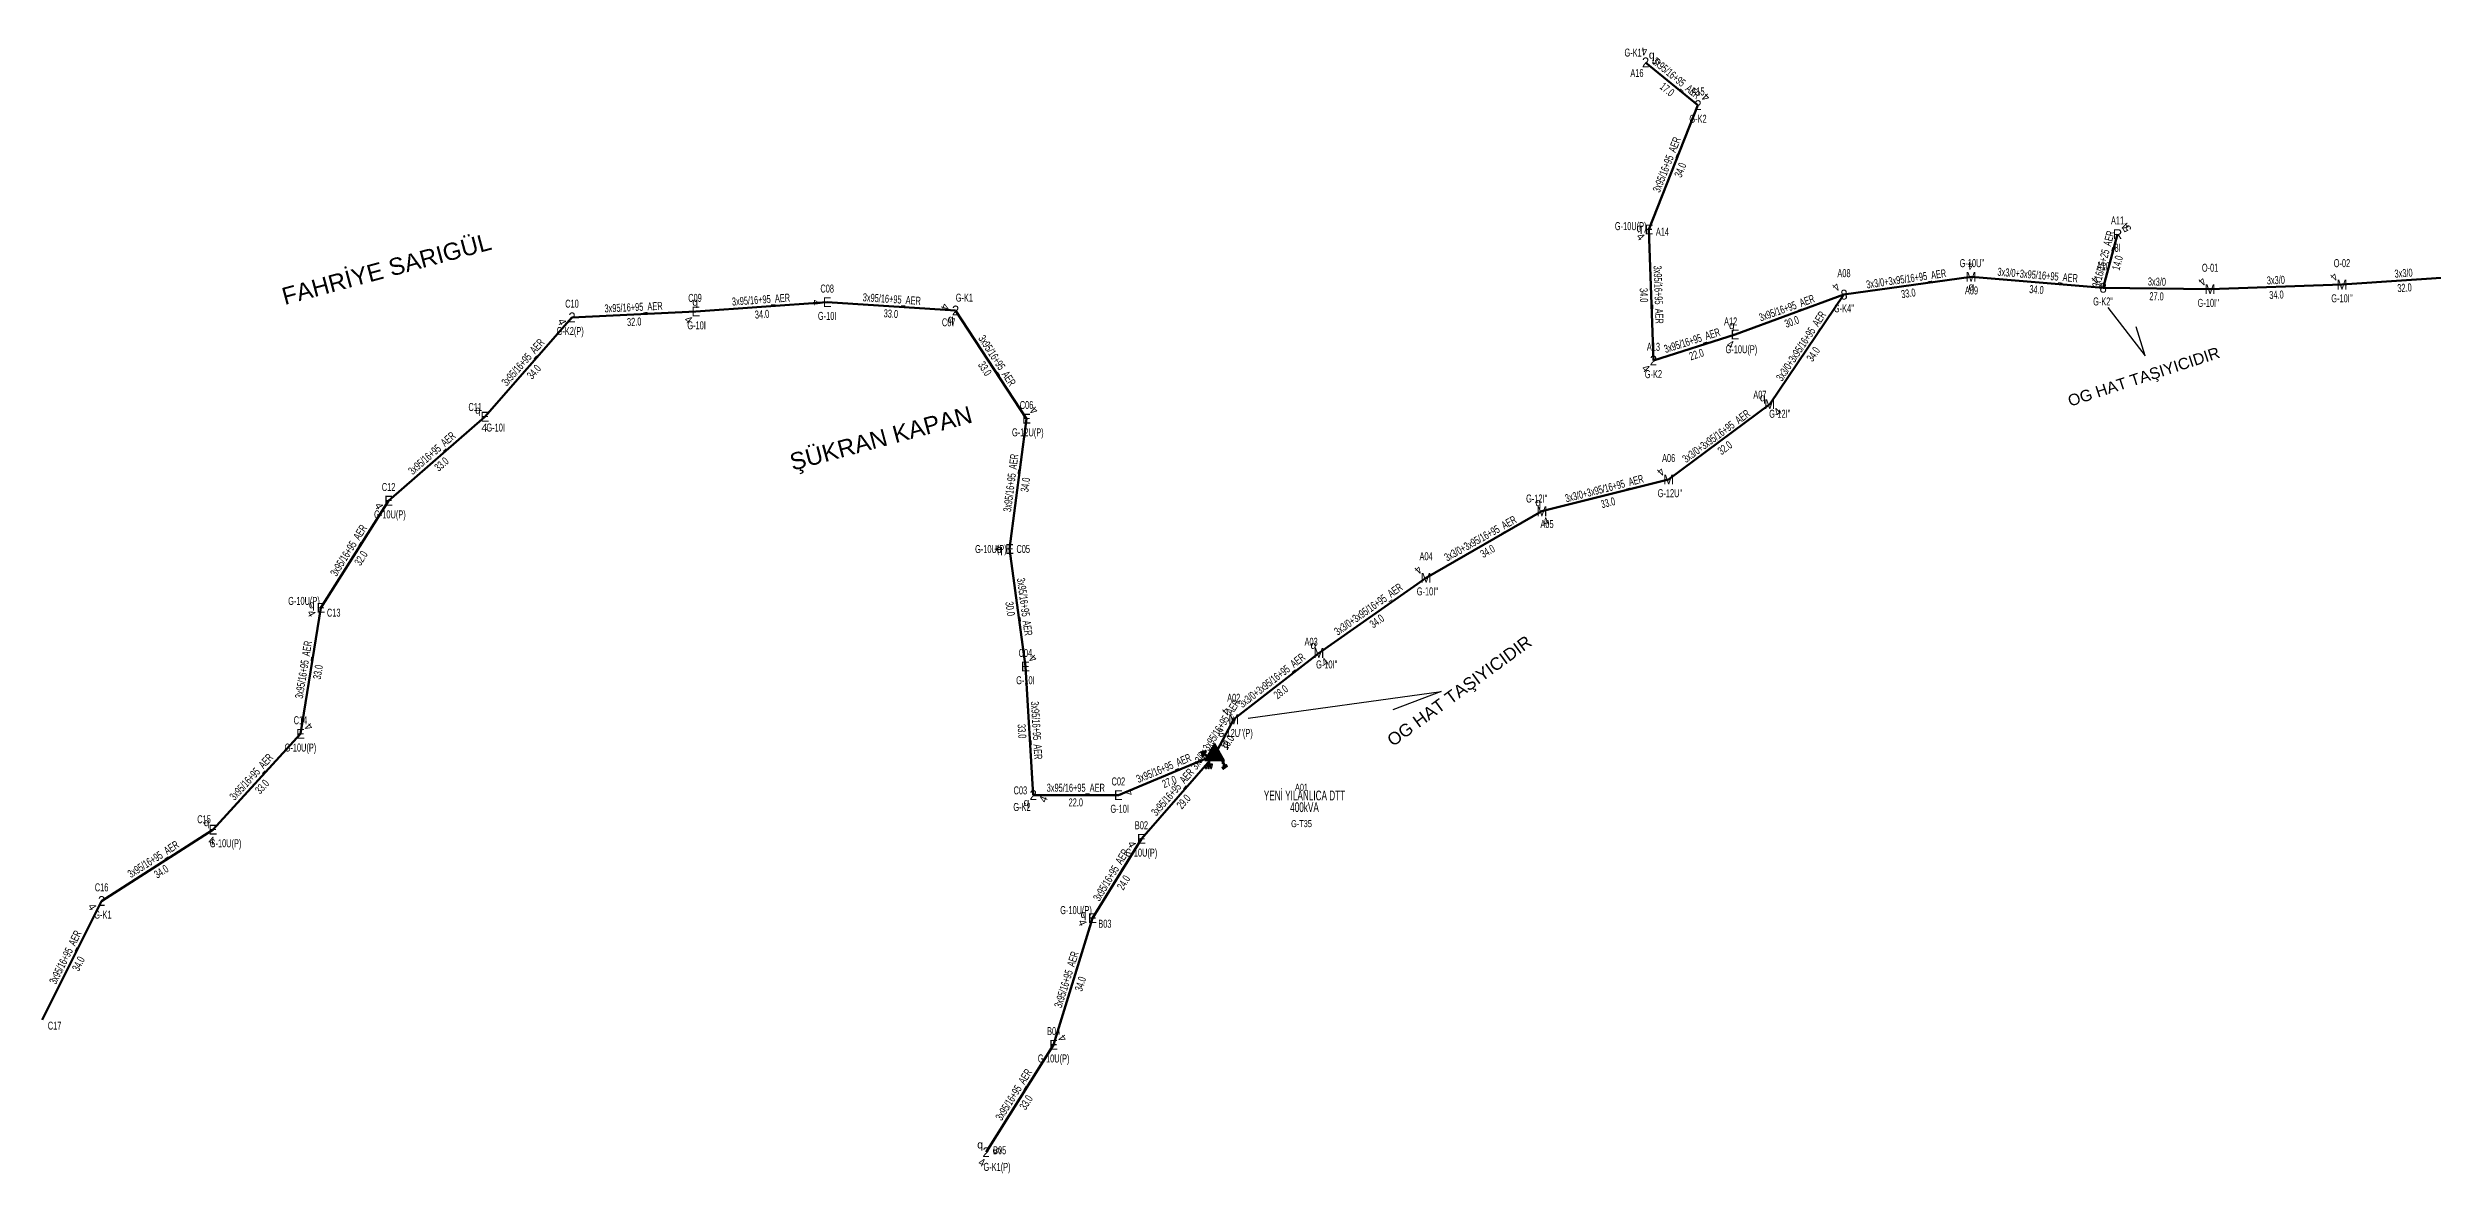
# Model space of a CAD drawing. Header units: millimetres. Extents: x 533588 to 538589, y 4082985 to 4086946.
# Drawn here: x 534197 to 534808, y 4085962 to 4086250 of the extents above; entities that cross this region are included whole.
import ezdxf
from ezdxf.enums import TextEntityAlignment as Align

# ---------------------------------------------------------------- set-up
doc = ezdxf.new("R2010")
doc.units = ezdxf.units.MM
for name, color, linetype, lineweight in [('DIREK_AG_MEVCUT', 120, 'Continuous', 25), ('DIREK_AG_YENI', 108, 'Continuous', 25), ('DIREK_OG_YENI', 10, 'Continuous', 25), ('HAT_AG_HAVAI_YENI', 3, 'Continuous', 50), ('HAT_OG_HAVAI_YENI', 1, 'Continuous', 70), ('KULLANICI', 1, 'Continuous', 25), ('TRAFO_TADILAT_BYSK', 5, 'Continuous', 30), ('TRAFO_YENI', 5, 'Continuous', 30)]:
    doc.layers.add(name, color=color, linetype=linetype, lineweight=lineweight)
doc.styles.add('Direk', font='B_CAD')
doc.styles.get("Standard").update_dxf_attribs({"font": 'Arial'})

# ---------------------------------------------------------------- blocks, each defined once
blk = doc.blocks.new('YENI_DIREK')
h = blk.add_hatch(color=32)
h.paths.add_polyline_path([(-3.28, -0.5), (-3.07, -0.63), (-2.64, 0.1), (-1.87, -0.35), (-1.77, -0.17), (-2.54, 0.28), (-2.11, 1.01), (-2.33, 1.14)])
h.paths.add_polyline_path([(-3.42, -0.17), (-3.29, -0.25), (-2.57, 0.98), (-2.7, 1.06)])
h.paths.add_polyline_path([(-3.5, 0.29), (-3.37, 0.22), (-3.01, 0.82), (-3.14, 0.9)])
h.paths.add_polyline_path([(-3.41, 0.73), (-3.54, 0.81), (-3.62, 0.68), (-3.49, 0.61)])
h.paths.add_polyline_path([(-1.26, -1.44), (-1.46, -1.44), (-1.47, -2.34), (-2.22, -2.34), (-2.48, -3.47), (-2.38, -3.47), (-2.17, -2.54), (-1.87, -2.54), (-2.08, -3.47), (-1.98, -3.47), (-1.77, -2.54), (-1.47, -2.54), (-1.68, -3.48), (-1.58, -3.48), (-1.37, -2.54), (-1.07, -2.54), (-1.28, -3.48), (-1.18, -3.48), (-0.97, -2.54), (-0.67, -2.55), (-0.88, -3.48), (-0.78, -3.48), (-0.52, -2.35), (-1.27, -2.34)])
at = {"layer": 'TRAFO_YENI'}
for points in [[(2.31, -1.57), (2.08, -1.92), (2.04, -1.44), (1.9, -1.44), (1.98, -2.32), (2.21, -1.96), (2.27, -2.67), (2.06, -2.67), (2.36, -2.87), (2.36, -2.86), (2.6, -2.49), (2.41, -2.63)], [(2.31, -1.57), (2.08, -1.92), (2.04, -1.44), (1.9, -1.44), (1.98, -2.32), (2.21, -1.96), (2.27, -2.67), (2.06, -2.67), (2.36, -2.87), (1.94, -3.19), (2.16, -3.79), (2.22, -3.74), (2.04, -3.26), (2.22, -3.13), (2.4, -3.6), (2.46, -3.56), (2.28, -3.08), (2.46, -2.94), (2.64, -3.42), (2.69, -3.38), (2.51, -2.9), (2.69, -2.76), (2.87, -3.24), (2.93, -3.2), (2.75, -2.72), (2.93, -2.58), (3.11, -3.06), (3.17, -3.01), (2.95, -2.42), (2.36, -2.86), (2.6, -2.49), (2.41, -2.63)], [(2.93, -2.58), (3.11, -3.06), (3.17, -3.01), (2.95, -2.42), (2.36, -2.86), (2.6, -2.49), (2.41, -2.63), (2.31, -1.57), (2.08, -1.92), (2.04, -1.44), (1.9, -1.44), (1.98, -2.32), (2.21, -1.96), (2.27, -2.67), (2.06, -2.67), (2.36, -2.87), (1.94, -3.19), (2.16, -3.79), (2.22, -3.74), (2.04, -3.26), (2.22, -3.13), (2.4, -3.6), (2.46, -3.56), (2.28, -3.08), (2.46, -2.94), (2.64, -3.42), (2.69, -3.38), (2.51, -2.9), (2.69, -2.76), (2.87, -3.24), (2.93, -3.2), (2.75, -2.72)]]:
    blk.add_hatch(color=32, dxfattribs=at).paths.add_polyline_path(points)
at = {"layer": 'TRAFO_TADILAT_BYSK', "color": 32, "flags": 128}
for points in [[(-3.49, 0.61), (-3.41, 0.73), (-3.54, 0.81), (-3.62, 0.68), (-3.49, 0.61)], [(-3.37, 0.22), (-3.01, 0.82), (-3.14, 0.9), (-3.5, 0.29), (-3.37, 0.22)], [(-3.29, -0.25), (-2.57, 0.98), (-2.7, 1.06), (-3.42, -0.17), (-3.29, -0.25)], [(-1.77, -0.17), (-2.54, 0.28), (-2.11, 1.01), (-2.33, 1.14), (-3.28, -0.5), (-3.07, -0.63), (-2.64, 0.1), (-1.87, -0.35), (-1.77, -0.17)], [(-1.26, -1.44), (-1.46, -1.44), (-1.47, -2.34), (-2.22, -2.34), (-2.48, -3.47), (-2.38, -3.47), (-2.17, -2.54), (-1.87, -2.54), (-2.08, -3.47), (-1.98, -3.47), (-1.77, -2.54), (-1.47, -2.54), (-1.68, -3.48), (-1.58, -3.48), (-1.37, -2.54), (-1.07, -2.54), (-1.28, -3.48), (-1.18, -3.48), (-0.97, -2.54), (-0.67, -2.55), (-0.88, -3.48), (-0.78, -3.48), (-0.52, -2.35), (-1.27, -2.34), (-1.26, -1.44)]]:
    blk.add_lwpolyline(points, dxfattribs=at)
at = {"layer": 'TRAFO_YENI', "linetype": 'Continuous'}
for p, q in [((-2.5, -1.44), (0, 2.89)), ((2.5, -1.44), (0, 2.89)), ((-2.5, -1.44), (2.5, -1.44))]:
    blk.add_line(p, q, dxfattribs=at)
at = {"layer": 'TRAFO_YENI', "color": 32, "flags": 128}
blk.add_lwpolyline([(1.9, -1.44), (2.04, -1.44), (2.08, -1.92), (2.31, -1.57), (2.41, -2.63), (2.6, -2.49), (2.36, -2.86), (2.95, -2.42), (3.17, -3.01), (3.11, -3.06), (2.93, -2.58), (2.75, -2.72), (2.93, -3.2), (2.87, -3.24), (2.69, -2.76), (2.51, -2.9), (2.69, -3.38), (2.64, -3.42), (2.46, -2.94), (2.28, -3.08), (2.46, -3.56), (2.4, -3.6), (2.22, -3.13), (2.04, -3.26), (2.22, -3.74), (2.16, -3.79), (1.94, -3.19), (2.36, -2.87), (2.06, -2.67), (2.27, -2.67), (2.21, -1.96), (1.98, -2.32), (1.9, -1.44)], dxfattribs=at)
at = {"layer": 'TRAFO_YENI', "linetype": 'Continuous'}
for points in [[(-2.5, -1.44), (0, -1.44), (0, 2.89)], [(0, -1.44), (0, 2.89), (2.5, -1.44)]]:
    blk.add_solid(points, dxfattribs=at)

msp = doc.modelspace()

# ---------------------------------------------------------------- linework, layer by layer
at = {"layer": 'HAT_AG_HAVAI_YENI'}
for p, q in [((534620.149, 4086235.239), (534606.721, 4086246.186)), ((534620.149, 4086235.239), (534607.592, 4086203.391)), ((534608.741, 4086169.854), (534607.592, 4086203.391)), ((534727.627243, 4086202.197151), (534723.939, 4086188.465)), ((534363.42, 4086182.376), (534331.709, 4086180.889)), ((534397.078, 4086184.761), (534363.42, 4086182.376)), ((534429.966, 4086182.647), (534397.078, 4086184.761)), ((534429.966, 4086182.647), (534448.136, 4086154.939)), ((534657.545, 4086186.705), (534629.637, 4086176.525)), ((534309.384, 4086155.447), (534331.709, 4086180.889)), ((534608.741, 4086169.854), (534629.637, 4086176.525)), ((534309.384, 4086155.447), (534284.724, 4086133.937)), ((534443.796, 4086121.569), (534448.136, 4086154.939)), ((534284.724, 4086133.937), (534267.4, 4086106.498)), ((534447.852, 4086091.459), (534443.796, 4086121.569)), ((534267.4, 4086106.498), (534262.15, 4086074.221)), ((534449.857, 4086058.562), (534447.852, 4086091.459)), ((534262.15, 4086074.221), (534239.707, 4086049.685)), ((534471.665, 4086058.544), (534496.343916, 4086068.85764)), ((534477.582, 4086047.318), (534496.343916, 4086068.85764)), ((534471.665, 4086058.544), (534449.857, 4086058.562)), ((534211.208, 4086031.423), (534239.707, 4086049.685)), ((534477.582, 4086047.318), (534465.021, 4086027.046)), ((534211.208, 4086031.423), (534195.979, 4086000.952)), ((534465.021, 4086027.046), (534455.087, 4085994.605)), ((534455.087, 4085994.605), (534437.792, 4085967.088))]:
    msp.add_line(p, q, dxfattribs=at)
at = {"layer": 'HAT_OG_HAVAI_YENI'}
for p, q in [((534690.098, 4086191.274), (534657.545, 4086186.705)), ((534723.939, 4086188.465), (534690.098, 4086191.274)), ((534751.333, 4086188.095), (534723.939, 4086188.465)), ((534785.107, 4086189.267), (534751.333, 4086188.095)), ((534816.919, 4086191.424), (534785.107, 4086189.267)), ((534657.545, 4086186.705), (534638.535, 4086158.664)), ((534638.535, 4086158.664), (534612.635, 4086139.36)), ((534612.635, 4086139.36), (534580.163173, 4086131.221094)), ((534580.163173, 4086131.221094), (534550.501, 4086114.213)), ((534550.501, 4086114.213), (534523.033, 4086094.929)), ((534523.033, 4086094.929), (534501.223, 4086077.957)), ((534501.223, 4086077.957), (534496.343916, 4086068.85764))]:
    msp.add_line(p, q, dxfattribs=at)
at = {"layer": 'KULLANICI'}
for p, q in [((534725.107195, 4086183.379791), (534734.686096, 4086171.064061)), ((534734.686096, 4086171.064061), (534732.405405, 4086178.476306)), ((534504.944688, 4086078.279919), (534554.384362, 4086085.099185)), ((534554.384362, 4086085.099185), (534542.005913, 4086080.355348))]:
    msp.add_line(p, q, dxfattribs=at)

# ---------------------------------------------------------------- block references
at = {"layer": 'TRAFO_YENI'}
msp.add_blockref('YENI_DIREK', (534496.343916, 4086068.85764), dxfattribs=at)

# ---------------------------------------------------------------- texts
at = {"layer": 'DIREK_AG_MEVCUT', "width": 0.53}
for s, p in [('A11', (534727.627243, 4086205.697151)), ('8I', (534727.627243, 4086198.697151))]:
    msp.add_text(s, height=2.05, dxfattribs=at).set_placement(p, align=Align.MIDDLE_CENTER)
at = {"layer": 'DIREK_AG_MEVCUT', "style": 'Direk'}
msp.add_text('R', height=2.5, dxfattribs=at).set_placement((534727.627243, 4086202.197151), align=Align.MIDDLE_CENTER)
at = {"layer": 'DIREK_AG_MEVCUT', "color": 32, "style": 'Direk'}
for s, rotation, p in [('4', 495.000001, (534729.607142, 4086204.17705)), ('5', 120.352422, (534730.043457, 4086203.61204))]:
    msp.add_text(s, height=2, rotation=rotation, dxfattribs=at).set_placement(p, align=Align.MIDDLE_CENTER)
at = {"layer": 'DIREK_AG_YENI', "width": 0.53}
for s, p in [('G-K1', (534603.520646, 4086248.691501)), ('A16', (534604.509566, 4086243.473149)), ('A15', (534620.149, 4086238.739)), ('G-K2', (534620.149, 4086231.739)), ('G-10U(P)', (534602.908625, 4086204.256255)), ('A14', (534611.041152, 4086202.796568)), ('C08', (534397.078, 4086188.261)), ('C10', (534331.709, 4086184.389)), ('C09', (534363.214306, 4086185.86995)), ('G-10I', (534397.078, 4086181.261)), ('G-K1', (534432.216403, 4086185.932724)), ('G-K2(P)', (534331.245029, 4086177.389)), ('G-10I', (534363.627768, 4086178.846822)), ('C07', (534428.204842, 4086179.622381)), ('A12', (534628.511336, 4086179.839043)), ('A13', (534608.741, 4086173.354)), ('G-10U(P)', (534631.267248, 4086172.718194)), ('G-K2', (534608.741, 4086166.354)), ('C11', (534306.912779, 4086157.925521)), ('C06', (534448.136, 4086158.439)), ('G-10I', (534312.154564, 4086152.668252)), ('G-12U(P)', (534448.47321, 4086151.439)), ('C12', (534284.724, 4086137.437)), ('G-10U(P)', (534285.06121, 4086130.437)), ('G-10U(P)', (534439.01512, 4086121.557344)), ('C05', (534447.295991, 4086121.576971)), ('G-10U(P)', (534263.049333, 4086108.274297)), ('C13', (534270.672922, 4086105.257847)), ('C04', (534447.852, 4086094.959)), ('G-10I', (534447.852, 4086087.959)), ('C14', (534262.15, 4086077.721)), ('G-10U(P)', (534262.15, 4086070.721)), ('C03', (534446.565901, 4086059.753078)), ('C02', (534471.665, 4086062.044)), ('G-K2', (534446.978351, 4086055.505074)), ('G-10I', (534472.00221, 4086055.044)), ('C15', (534237.452493, 4086052.362162)), ('B02', (534477.582, 4086050.818)), ('G-10U(P)', (534242.970107, 4086046.210583)), ('G-10U(P)', (534477.582, 4086043.818)), ('C16', (534211.208, 4086034.923)), ('G-10U(P)', (534460.824634, 4086029.093863)), ('G-K1', (534211.54521, 4086027.923)), ('B03', (534468.210681, 4086025.605188)), ('C17', (534199.165659, 4085999.504517)), ('B04', (534455.087, 4085998.105)), ('G-10U(P)', (534455.087, 4085991.105)), ('B05', (534441.255087, 4085967.594979)), ('G-K1(P)', (534440.585998, 4085963.337593))]:
    msp.add_text(s, height=2.05, dxfattribs=at).set_placement(p, align=Align.MIDDLE_CENTER)
at = {"layer": 'DIREK_AG_YENI', "color": 32, "style": 'Direk'}
for s, rotation, p in [('4', 186.378679, (534606.409922, 4086248.968666)), ('5', 95.814119, (534609.506596, 4086246.469644)), ('4', 495.000001, (534622.128899, 4086237.218899)), ('4', 311.091923, (534605.481763, 4086201.550647)), ('4', 272.026598, (534394.279751, 4086184.661982)), ('4', 250.957397, (534427.319227, 4086183.560559)), ('4', 294.366751, (534329.158415, 4086179.733788)), ('4', 318.026983, (534361.547414, 4086180.294312)), ('4', 335.44419, (534628.473378, 4086173.978241)), ('4', 315.981113, (534606.795293, 4086167.84049)), ('4', 497.751611, (534450.018569, 4086157.011664)), ('4', 358.00624, (534309.286586, 4086152.648695)), ('4', 298.866579, (534282.27191, 4086132.585239)), ('4', 266.360182, (534441.001648, 4086121.746755)), ('4', 300.004571, (534264.975241, 4086105.097807)), ('4', 496.74387, (534449.770731, 4086093.498233)), ('4', 490.380745, (534264.282917, 4086076.035019)), ('4', 464.00961, (534474.381714, 4086059.221837)), ('4', 428.336546, (534452.459231, 4086057.528369)), ('4', 352.927566, (534239.362253, 4086046.906304)), ('4', 299.108345, (534475.135636, 4086045.955905)), ('4', 301.722365, (534208.826303, 4086029.95075)), ('4', 294.332657, (534462.469728, 4086025.892305)), ('4', 486.48725, (534457.33817, 4085996.270003)), ('4', 336.880301, (534436.692571, 4085964.512878)), ('5', 97.395605, (534440.568707, 4085967.448415))]:
    msp.add_text(s, height=2, rotation=rotation, dxfattribs=at).set_placement(p, align=Align.MIDDLE_CENTER)
at = {"layer": 'DIREK_AG_YENI', "style": 'Direk'}
for s, p in [('2', (534606.721, 4086246.186)), ('2', (534620.149, 4086235.239)), ('E', (534607.592, 4086203.391)), ('2', (534331.709, 4086180.889)), ('E', (534363.42, 4086182.376)), ('E', (534397.078, 4086184.761)), ('2', (534429.966, 4086182.647)), ('E', (534629.637, 4086176.525)), ('2', (534608.741, 4086169.854)), ('E', (534309.384, 4086155.447)), ('E', (534448.136, 4086154.939)), ('E', (534284.724, 4086133.937)), ('E', (534443.796, 4086121.569)), ('E', (534267.4, 4086106.498)), ('E', (534447.852, 4086091.459)), ('E', (534262.15, 4086074.221)), ('2', (534449.857, 4086058.562)), ('E', (534471.665, 4086058.544)), ('E', (534239.707, 4086049.685)), ('E', (534477.582, 4086047.318)), ('2', (534211.208, 4086031.423)), ('E', (534465.021, 4086027.046)), ('E', (534455.087, 4085994.605)), ('2', (534437.792, 4085967.088))]:
    msp.add_text(s, height=2.5, dxfattribs=at).set_placement(p, align=Align.MIDDLE_CENTER)
at = {"layer": 'DIREK_AG_YENI', "color": 4, "style": 'Direk'}
for p in [(534608.300596, 4086248.123751), (534605.12832, 4086203.815594), (534363.273075, 4086184.871679), (534428.70803, 4086180.486558), (534628.832955, 4086178.892174), (534307.618842, 4086157.217372), (534441.296006, 4086121.563307), (534265.062198, 4086107.383823), (534448.143101, 4086056.741958), (534238.096638, 4086051.597259), (534462.742657, 4086028.075151), (534436.255911, 4085969.060418)]:
    msp.add_text('q', height=2, dxfattribs=at).set_placement(p, align=Align.MIDDLE_CENTER)
at = {"layer": 'DIREK_OG_YENI', "width": 0.53}
for s, p in [("G-10U''", (534690.328071, 4086194.775167)), ('A10', (534723.939, 4086193.965)), ('O-01', (534751.333, 4086193.595)), ('O-02', (534785.107, 4086194.767)), ('A08', (534657.545, 4086192.205)), ('A09', (534690.205053, 4086187.775638)), ("G-K4''", (534657.545, 4086183.205)), ("G-K2''", (534723.939, 4086184.965)), ("G-10I''", (534750.869029, 4086184.595)), ("G-10I''", (534785.107, 4086185.767)), ('A07', (534636.004921, 4086161.082409)), ("G-12I''", (534641.113021, 4086156.199766)), ('A06', (534612.635, 4086144.86)), ("G-12I''", (534578.843052, 4086134.499559)), ("G-12U''", (534612.97221, 4086135.86)), ('A05', (534581.470495, 4086127.974417)), ('A04', (534550.501, 4086119.713)), ("G-10I''", (534550.83821, 4086110.713)), ('A03', (534521.04573, 4086097.810104)), ("G-10I''", (534525.049847, 4086092.005016)), ('A02', (534501.223, 4086083.457)), ("G-12U''(P)", (534501.686971, 4086074.457))]:
    msp.add_text(s, height=2.05, dxfattribs=at).set_placement(p, align=Align.MIDDLE_CENTER)
at = {"layer": 'DIREK_OG_YENI', "color": 32, "style": 'Direk'}
for rotation, p in [(181.752753, (534690.012358, 4086194.07269)), (225.000001, (534655.565101, 4086188.684899)), (225.000001, (534721.959101, 4086190.444899)), (225.000001, (534749.353101, 4086190.074899)), (225.000001, (534783.127101, 4086191.246899)), (406.29275, (534640.559063, 4086156.729273)), (225.000001, (534610.655101, 4086141.339899)), (381.932896, (534581.20903, 4086128.623753)), (225.000001, (534548.521101, 4086116.192899)), (394.596361, (534524.622816, 4086092.624117)), (225.000001, (534499.243101, 4086079.936899))]:
    msp.add_text('4', height=2, rotation=rotation, dxfattribs=at).set_placement(p, align=Align.MIDDLE_CENTER)
at = {"layer": 'DIREK_OG_YENI', "style": 'Direk'}
for s, p in [('M', (534690.098, 4086191.274)), ('8', (534723.939, 4086188.465)), ('M', (534751.333, 4086188.095)), ('M', (534785.107, 4086189.267)), ('8', (534657.545, 4086186.705)), ('M', (534638.535, 4086158.664)), ('M', (534612.635, 4086139.36)), ('M', (534580.163173, 4086131.221094)), ('M', (534550.501, 4086114.213)), ('M', (534523.033, 4086094.929)), ('M', (534501.223, 4086077.957))]:
    msp.add_text(s, height=2.5, dxfattribs=at).set_placement(p, align=Align.MIDDLE_CENTER)
at = {"layer": 'DIREK_OG_YENI', "color": 4, "style": 'Direk'}
for p in [(534690.174466, 4086188.77517), (534636.727801, 4086160.391435), (534579.229372, 4086133.540149), (534521.613521, 4086096.986931)]:
    msp.add_text('q', height=2, dxfattribs=at).set_placement(p, align=Align.MIDDLE_CENTER)
at = {"layer": 'HAT_AG_HAVAI_YENI', "lineweight": 30, "width": 0.53}
for s, rotation, p in [('3x95/16+95_AER', 320.814117, (534613.972112, 4086241.371308)), ('3x95/16+95_AER', 68.48209, (534613.079974, 4086219.626926)), ('3x16/16+25_AER', 74.967301, (534724.962407, 4086195.551669)), ('3x95/16+95_AER', 271.961154, (534609.015969, 4086186.651718)), ('3x95/16+95_AER', 362.684332, (534347.524517, 4086182.48155)), ('3x95/16+95_AER', 364.054077, (534380.18901, 4086184.416511)), ('3x95/16+95_AER', 356.321448, (534413.576352, 4086184.552464)), ('3x95/16+95_AER', 379.816921, (534643.238227, 4086182.32981)), ('3x95/16+95_AER', 377.704705, (534618.930513, 4086173.999455)), ('3x95/16+95_AER', 408.734235, (534319.907388, 4086168.728644)), ('3x95/16+95_AER', 303.256266, (534439.761714, 4086169.258909)), ('3x95/16+95_AER', 401.096764, (534296.495387, 4086145.33268)), ('3x95/16+95_AER', 82.588506, (534445.123035, 4086138.363248)), ('3x95/16+95_AER', 417.733904, (534275.34354, 4086120.67127)), ('3x95/16+95_AER', 277.672456, (534446.666068, 4086106.627188)), ('3x95/16+95_AER', 440.761402, (534263.936416, 4086090.496066)), ('3x95/16+95_AER', 273.488333, (534449.702914, 4086075.061984)), ('3x95/16+95_AER', 407.551414, (534250.301632, 4086062.526876)), ('3x95/16+95_AER', 22.680684, (534483.676702, 4086064.485088, 267248.171958)), ('3x95/16+95_AER', 359.952429, (534460.761596, 4086059.40274)), ('3x95/16+95_AER', 48.942789, (534486.322012, 4086058.64611, 267248.171958)), ('3x95/16+95_AER', 392.651785, (534224.999176, 4086041.269484)), ('3x95/16+95_AER', 418.779263, (534470.667109, 4086037.54934)), ('3x95/16+95_AER', 423.444686, (534202.833493, 4086016.56728)), ('3x95/16+95_AER', 432.602369, (534459.335395, 4086011.006405)), ('3x95/16+95_AER', 417.849979, (534445.720001, 4085981.298974, 267218.89616))]:
    msp.add_text(s, height=2.05, rotation=rotation, dxfattribs=at).set_placement(p, align=Align.CENTER)
for s, rotation, p in [('17.0', 320.814117, (534612.897987, 4086240.053637)), ('34.0', 68.48209, (534614.661489, 4086219.003379)), ('14.0', 74.967301, (534726.604229, 4086195.110739)), ('34.0', 364.054077, (534380.309196, 4086182.720765)), ('33.0', 356.321448, (534413.467282, 4086182.855966)), ('34.0', 271.961154, (534607.316965, 4086186.593541)), ('32.0', 362.684332, (534347.604133, 4086180.783416)), ('30.0', 379.816921, (534643.814554, 4086180.730482)), ('22.0', 377.704705, (534619.447503, 4086172.379973)), ('34.0', 408.734235, (534321.185207, 4086167.607404)), ('33.0', 303.256266, (534438.340129, 4086168.326655)), ('33.0', 401.096764, (534297.612852, 4086144.051559)), ('34.0', 82.588506, (534446.808832, 4086138.143957)), ('32.0', 417.733904, (534276.781022, 4086119.763721)), ('30.0', 277.672456, (534444.981287, 4086106.400221)), ('33.0', 440.761402, (534265.614365, 4086090.223138)), ('33.0', 273.488333, (534448.006064, 4086074.958547)), ('33.0', 407.551414, (534251.556034, 4086061.379498)), ('27.0', 22.680684, (534484.332214, 4086062.916552, 267248.171958)), ('22.0', 359.952429, (534460.760184, 4086057.70274)), ('29.0', 48.942789, (534487.603904, 4086057.529529, 267248.171958)), ('34.0', 392.651785, (534225.91638, 4086039.838144)), ('24.0', 418.779263, (534472.12091, 4086036.668168)), ('34.0', 423.444686, (534204.354148, 4086015.807275)), ('34.0', 432.602369, (534460.957624, 4086010.498103)), ('33.0', 417.849979, (534447.159319, 4085980.394339, 267218.89616))]:
    msp.add_text(s, height=2.05, rotation=rotation, dxfattribs=at).set_placement(p, align=Align.TOP_CENTER)
at = {"layer": 'HAT_OG_HAVAI_YENI', "lineweight": 30, "width": 0.53}
for s, rotation, p in [('3x3/0+3x95/16+95_AER', 368.249579, (534673.634951, 4086189.745623)), ('3x3/0+3x95/16+95_AER', 355.255928, (534707.089202, 4086190.716566)), ('3x3/0', 358.705447, (534737.685388, 4086189.004841)), ('3x3/0', 362.415762, (534768.21402, 4086189.405262)), ('3x3/0', 363.878633, (534800.955364, 4086191.193641)), ('3x3/0+3x95/16+95_AER', 416.448121, (534647.399394, 4086172.970238)), ('3x3/0+3x95/16+95_AER', 396.388293, (534625.420878, 4086149.661828)), ('3x3/0+3x95/16+95_AER', 374.502942, (534596.415232, 4086136.064349)), ('3x3/0+3x95/16+95_AER', 389.273379, (534564.903346, 4086123.389817)), ('3x3/0+3x95/16+95_AER', 395.357415, (534536.297902, 4086105.316741)), ('3x3/0+3x95/16+95_AER', 397.889285, (534511.606051, 4086087.113835, 267250.611568)), ('3x3/0+3x95/16+95_AER', 417.071236, (534497.340123, 4086073.525073, 267247.442))]:
    msp.add_text(s, height=2.05, rotation=rotation, dxfattribs=at).set_placement(p, align=Align.CENTER)
for s, rotation, p in [('33.0', 368.249579, (534673.878876, 4086188.063214)), ('34.0', 355.255928, (534706.948603, 4086189.022391)), ('32.0', 363.878633, (534801.070357, 4086189.497534)), ('27.0', 358.705447, (534737.646981, 4086187.305275)), ('34.0', 362.415762, (534768.285676, 4086187.706773)), ('34.0', 416.448121, (534648.81615, 4086172.030662)), ('32.0', 396.388293, (534626.42941, 4086148.293302)), ('33.0', 374.502942, (534596.840963, 4086134.418519)), ('34.0', 389.273379, (534565.734607, 4086121.906912)), ('34.0', 395.357415, (534537.28165, 4086103.930292)), ('28.0', 397.889285, (534512.650085, 4086085.772197, 267250.611568)), ('10.0', 417.071236, (534498.767013, 4086072.60096, 267247.442))]:
    msp.add_text(s, height=2.05, rotation=rotation, dxfattribs=at).set_placement(p, align=Align.TOP_CENTER)
at = {"layer": 'KULLANICI', "linetype": 'Continuous', "lineweight": 20}
for s, p in [('FAHRİYE SARIGÜL', (534258.115231, 4086184.029448)), ('ŞÜKRAN KAPAN', (534388.204932, 4086141.588836))]:
    msp.add_text(s, height=4.389132, rotation=15.0184, dxfattribs=at).set_placement(p)
at = {"layer": 'KULLANICI'}
for height, rotation, p in [(2.910125, 18.0939, (534734.343969, 4086165.704443)), (3.183, 36.1582, (534559.019, 4086085.2511))]:
    msp.add_text('OG HAT TAŞIYICIDIR', height=height, rotation=rotation, dxfattribs=at).set_placement(p, align=Align.MIDDLE_CENTER)
at = {"layer": 'TRAFO_YENI', "color": 4, "style": 'Direk'}
msp.add_text('q', height=2, dxfattribs=at).set_placement((534499.172343, 4086071.686067), align=Align.MIDDLE_CENTER)
at = {"layer": 'TRAFO_YENI', "width": 0.6}
for s, height, p in [('YENİ YILANLICA DTT', 2.5, (534519.352011, 4086057.202062)), ('A01', 1.8, (534518.580651, 4086059.642789)), ('400kVA', 2.5, (534519.352011, 4086054.202062))]:
    msp.add_text(s, height=height, dxfattribs=at).set_placement(p, align=Align.CENTER)
msp.add_text('G-T35', height=1.8, dxfattribs=at).set_placement((534518.580651, 4086052.142789), align=Align.TOP_CENTER)

doc.saveas('drawing.dxf')
